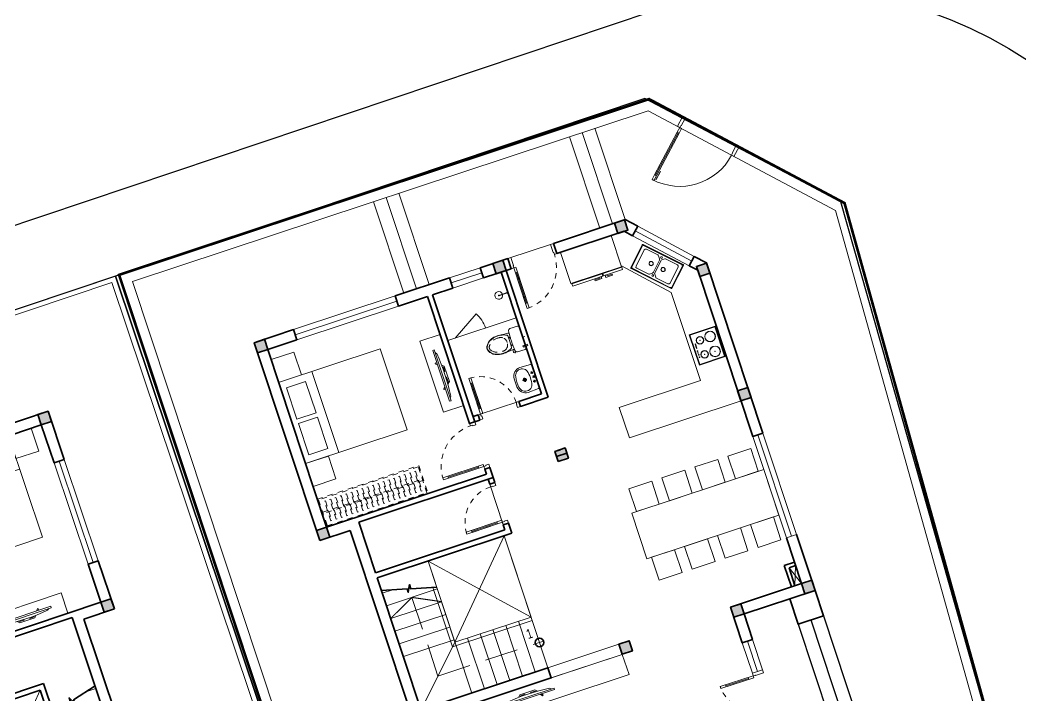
# Model space of a CAD drawing. Header units: metres. Extents: x 568006 to 1139366, y 2064802 to 4131555.
# Drawn here: x 568453.81 to 568472.53, y 2066148.41 to 2066161.05 of the extents above; entities that cross this region are included whole.
import ezdxf
from ezdxf.enums import TextEntityAlignment as Align
from ezdxf.xclip import XClip

# ---------------------------------------------------------------- set-up
doc = ezdxf.new("R2010")
doc.units = ezdxf.units.M
doc.header["$XCLIPFRAME"] = 0
for name, pattern in [('$AUDIT_BAD_LTYPE2', [0]), ('DASHED', [0.75, 0.5, -0.25]), ('HIDDEN', [0.375, 0.25, -0.125]), ('HIDDEN2', [0.1875, 0.125, -0.0625]), ('X-5M-G-MB PHONGNGU$0$HIDDEN2', [0.1875, 0.125, -0.0625]), ('xref-thap C (mb tang 32-2)$0$HIDDEN', [0.375, 0.25, -0.125]), ('Xref-VCMT-BT3 - tuong bao$0$HIDDEN', [0.375, 0.25, -0.125])]:
    doc.linetypes.add(name, pattern=pattern)
doc.layers.get('0').update_dxf_attribs({"linetype": 'CONTINUOUS'})
for name, color, linetype, lineweight in [('-CONCRETE', 1, 'CONTINUOUS', 35), ('-DOOR', 137, 'CONTINUOUS', 9), ('-FURNITURE', 46, 'CONTINUOUS', 9), ('-HIDE', 3, 'HIDDEN', 13), ('-KH', 143, 'CONTINUOUS', 13), ('-LINE1', 7, 'CONTINUOUS', 18), ('-TEXT', 7, 'CONTINUOUS', 15), ('-WALL', 4, 'CONTINUOUS', 35), ('Bighome_khuat', 251, 'DASHED', 5), ('CUA', 147, 'CONTINUOUS', 5), ('hung-demlonha', 7, 'CONTINUOUS', 15)]:
    doc.layers.add(name, color=color, linetype=linetype, lineweight=lineweight)
for name, color, linetype in [('datOBt', 42, 'CONTINUOUS'), ('ghi_chu', 7, 'CONTINUOUS'), ('LogDg', 7, 'CONTINUOUS'), ('loKBT', 42, 'CONTINUOUS'), ('SOLO', 7, 'CONTINUOUS'), ('ViaHeS', 32, 'CONTINUOUS')]:
    doc.layers.add(name, color=color, linetype=linetype)
doc.styles.add('1', font='arial.ttf')
doc.styles.add('QH1', font='arialbd.ttf', dxfattribs={"width": 0.8})

# ---------------------------------------------------------------- blocks, each defined once
blk = doc.blocks.new('A$C32e20c34')
blk.add_line((657, 2050), (657, 450))
for points in [[(0, 2050), (450, 2050), (450, 2500), (0, 2500)], [(109, 1910), (485.5, 1910), (485.5, 1292.5), (109, 1292.5)], [(109, 590), (485.5, 590), (485.5, 1207.5), (109, 1207.5)], [(0, 450), (450, 450), (450, 0), (0, 0)]]:
    blk.add_lwpolyline(points, close=True)
blk.add_lwpolyline([(0, 2050), (2000, 2050), (2000, 450), (0, 450), (0, 2050)])
blk = doc.blocks.new('XR.MB.LM123$0$tvi 1')
blk.add_lwpolyline([(29, 0), (29, -1000), (0, -1000), (0, 0)], close=True)
for points in [[(29, -50), (52, -81)], [(-24, -236), (-39, -252)], [(0, -285), (-39, -252)], [(0, -256), (-24, -236)], [(70, -315), (111, -350), (111, -650), (70, -685)], [(89, -446), (89, -360), (71, -345)], [(89, -554), (89, -640), (71, -655)], [(89, -446), (73, -446)], [(89, -554), (73, -554)], [(0, -715), (-39, -748)], [(-24, -764), (-39, -748)], [(0, -744), (-24, -764)], [(29, -950), (52, -919)]]:
    blk.add_lwpolyline(points)
blk.add_arc((-4025, -500), 4099, 354.1311, 5.8689)
blk = doc.blocks.new('A$C5C575821')
at = {"layer": '-CONCRETE'}
h = blk.add_hatch(color=256, dxfattribs=at)
h.dxf.hatch_style = 1
h.paths.add_polyline_path([(0, 200), (0, 0), (200, 0), (200, 200)])
blk.add_lwpolyline([(0, 0), (200, 0), (200, 200), (0, 200)], close=True, dxfattribs=at)
blk = doc.blocks.new('LUOI M1')
at = {"layer": '-WALL'}
for p in [(-200, 13100), (4600, 13100), (8100, 13100), (-200, 9400), (4600, 9400), (8100, 9400), (-200, 5600), (4600, 5600), (8100, 5600), (-200, -200), (4600, -200), (8100, -200)]:
    blk.add_blockref('A$C5C575821', p, dxfattribs=at)
blk = doc.blocks.new('A$C249437F6')
at = {"layer": '-DOOR'}
blk.add_lwpolyline([(23.949, 40.193), (23.749, 40.193), (23.749, 38.193), (23.949, 38.193)], close=True, dxfattribs=at)
blk.add_lwpolyline([(23.849, 40.193), (23.849, 38.193)], dxfattribs=at)
at = {"layer": '-FURNITURE'}
blk.add_lwpolyline([(24.599, 37.843), (24.599, 37.443), (26.199, 37.443), (26.199, 37.843)], close=True, dxfattribs=at)
at = {"layer": '-HIDE', "ltscale": 10}
blk.add_lwpolyline([(25.549, 36.243), (27.049, 34.643)], dxfattribs=at)
at = {"layer": '-LINE1', "ltscale": 10}
blk.add_lwpolyline([(21.749, 23.143), (34.249, 23.143), (34.249, 43.143), (21.749, 43.143)], close=True, dxfattribs=at)
blk.add_lwpolyline([(32.179, 23.243), (34.149, 23.243), (34.149, 43.043), (21.849, 43.043), (21.849, 23.243), (22.306, 23.243)], dxfattribs=at)
at = {"layer": '-LINE1'}
blk.add_lwpolyline([(24.748, 35.943), (24.549, 35.943)], dxfattribs=at)
at = {"layer": '-WALL'}
for p, q in [((23.749, 41.143), (27.599, 41.143)), ((23.749, 40.193), (23.749, 41.143)), ((23.949, 40.943), (27.599, 40.943)), ((23.949, 40.193), (23.949, 40.943)), ((23.749, 37.243), (23.749, 38.193)), ((23.949, 37.443), (23.949, 38.193)), ((23.949, 37.443), (27.349, 37.443)), ((24.549, 33.443), (24.549, 37.343)), ((24.549, 37.343), (26.949, 37.343)), ((24.349, 37.243), (23.749, 37.243)), ((24.349, 33.643), (24.349, 37.243)), ((25.449, 36.343), (25.449, 35.754)), ((26.949, 36.343), (25.449, 36.343)), ((25.549, 36.243), (25.549, 35.727)), ((27.049, 36.243), (25.549, 36.243))]:
    blk.add_line(p, q, dxfattribs=at)
for points in [[(23.949, 40.193), (23.749, 40.193)], [(23.949, 38.193), (23.749, 38.193)], [(24.549, 35.996), (25.013, 35.871), (25.013, 35.805), (25.081, 35.933), (25.081, 35.853), (25.549, 35.727)]]:
    blk.add_lwpolyline(points, dxfattribs=at)
at = {"layer": '-CONCRETE', "xscale": 0.001, "yscale": 0.001, "zscale": 0.001}
blk.add_blockref('LUOI M1', (23.949, 27.843), dxfattribs=at)
at = {"layer": '-FURNITURE', "xscale": 0.001, "yscale": 0.001, "zscale": 0.001, "rotation": 270}
blk.add_blockref('A$C32e20c34', (24.149, 40.943), dxfattribs=at)
at = {"layer": '-FURNITURE', "extrusion": (0, 0, -1), "xscale": 0.001, "yscale": 0.001, "zscale": 0.001, "rotation": 269.9963102775916}
blk.add_blockref('XR.MB.LM123$0$tvi 1', (-24.86, 37.668), dxfattribs=at)
blk = doc.blocks.new('*U288')
at = {"color": 251}
blk.add_line((-70, 100), (-70, 600), dxfattribs=at)
for points in [[(-50, 0), (-50, 700), (-90, 700), (-90, 0)], [(-50, 100), (-90, 100), (-90, 600), (-50, 600)], [(-800, -100), (-740, -100), (-740, -40), (-750, -40), (-750, 0), (-800, 0)], [(0, -100), (-60, -100), (-60, -40), (-50, -40), (-50, 0), (0, 0)]]:
    blk.add_lwpolyline(points, close=True)
at = {"layer": 'Bighome_khuat', "linetype": 'Xref-VCMT-BT3 - tuong bao$0$HIDDEN'}
blk.add_arc((-50, 0), 700, 90, 180, dxfattribs=at)
blk = doc.blocks.new('A$C14986441')
at = {"ltscale": 3}
for p, q in [((-250, 420), (-250, -420)), ((240, 430), (-240, 430)), ((250, -420), (250, 420)), ((-200, 325), (-200, 87)), ((170, 355), (-170, 355)), ((200, 87), (200, 325)), ((-191, 66), (-149, 24)), ((-128, 15), (128, 15)), ((149, 24), (191, 66)), ((-200, -325), (-200, -87)), ((-191, -66), (-149, -24)), ((-128, -15), (128, -15)), ((149, -24), (191, -66)), ((200, -87), (200, -325)), ((170, -355), (-170, -355)), ((-240, -430), (240, -430))]:
    blk.add_line(p, q, dxfattribs=at)
blk.add_lwpolyline([(240, -390), (240, 390, 0.414214), (210, 420), (-210, 420, 0.414214), (-240, 390), (-240, -390, 0.414214), (-210, -420), (210, -420, 0.414214)], format="xyb", close=True, dxfattribs=at)
for centre, radius in [((-186, 0), 17.5), ((0, 125), 40), ((0, 125), 35), ((185, 0), 17.5), ((0, -125), 40), ((0, -125), 35)]:
    blk.add_circle(centre, radius, dxfattribs=at)
for centre, radius, start, end in [((-240, 420), 10, 90, 180), ((240, 420), 10, 0, 90), ((-170, 325), 30, 90, 180), ((170, 325), 30, 0, 90), ((-170, 87), 30, 180, 225), ((-128, 45), 30, 225, 270), ((128, 45), 30, 270, 315), ((170, 87), 30, 315, 0), ((-170, -87), 30, 135, 180), ((-128, -45), 30, 90, 135), ((128, -45), 30, 45, 90), ((170, -87), 30, 0, 45), ((-170, -325), 30, 180, 270), ((170, -325), 30, 270, 0), ((-240, -420), 10, 180, 270), ((240, -420), 10, 270, 0)]:
    blk.add_arc(centre, radius, start, end, dxfattribs=at)
blk = doc.blocks.new('A$C23F441E4')
at = {"ltscale": 3}
blk.add_lwpolyline([(-300, 0), (-300, -510), (300, -510), (300, 0), (-300, 0)], dxfattribs=at)
for points in [[(-290, -10), (-290, -500), (290, -500), (290, -10)], [(-100, -46), (-15, -46), (-15, -56), (-100, -56)]]:
    blk.add_lwpolyline(points, close=True, dxfattribs=at)
for centre, radius in [((-139, -156), 70), ((-139, -156), 67), ((-139, -156), 2), ((37, -48), 6.6), ((74, -48), 6.6), ((139, -156), 70), ((139, -156), 67), ((112, -48), 6.6), ((139, -156), 2), ((160, -48), 6.6), ((-147, -359), 100), ((-147, -359), 97), ((-147, -359), 2), ((147, -359), 100), ((147, -359), 97), ((147, -359), 2)]:
    blk.add_circle(centre, radius, dxfattribs=at)
blk = doc.blocks.new('A$C55AD6C8F')
at = {"ltscale": 3}
for p, q in [((-670, 624), (-670, 1000)), ((-670, 1000), (-624, 1000)), ((-624, 1000), (-624, 624)), ((0, 1000), (-615, 1000)), ((-615, 1000), (-615, 0)), ((0, 0), (0, 1000)), ((-624, 624), (-670, 624)), ((-670, 613), (-670, 18)), ((-624, 613), (-670, 613)), ((-624, 18), (-624, 613)), ((-670, 18), (-624, 18)), ((-615, 0), (0, 0))]:
    blk.add_line(p, q, dxfattribs=at)
at = {"ltscale": 3, "elevation": 0}
for points in [[(-670, 688), (-670, 657), (-710, 657), (-710, 788), (-691, 788), (-691, 688)], [(-670, 549), (-670, 580), (-710, 580), (-710, 449), (-691, 449), (-691, 549)]]:
    blk.add_lwpolyline(points, close=True, dxfattribs=at)
blk = doc.blocks.new('*U186')
at = {"color": 251}
blk.add_line((-70, 100), (-70, 700), dxfattribs=at)
for points in [[(-50, 0), (-50, 800), (-90, 800), (-90, 0)], [(-50, 100), (-90, 100), (-90, 700), (-50, 700)], [(-900, -100), (-840, -100), (-840, -40), (-850, -40), (-850, 0), (-900, 0)], [(0, -100), (-60, -100), (-60, -40), (-50, -40), (-50, 0), (0, 0)]]:
    blk.add_lwpolyline(points, close=True)
at = {"layer": 'Bighome_khuat', "linetype": 'Xref-VCMT-BT3 - tuong bao$0$HIDDEN'}
blk.add_arc((-50, 0), 800, 90, 180, dxfattribs=at)
blk = doc.blocks.new('*U289')
at = {"color": 251}
blk.add_line((-70, 100), (-70, 700), dxfattribs=at)
for points in [[(-50, 0), (-50, 800), (-90, 800), (-90, 0)], [(-50, 100), (-90, 100), (-90, 700), (-50, 700)], [(-900, -200), (-840, -200), (-840, -40), (-850, -40), (-850, 0), (-900, 0)], [(0, -200), (-60, -200), (-60, -40), (-50, -40), (-50, 0), (0, 0)]]:
    blk.add_lwpolyline(points, close=True)
at = {"layer": 'Bighome_khuat', "linetype": 'Xref-VCMT-BT3 - tuong bao$0$HIDDEN'}
blk.add_arc((-50, 0), 800, 90, 180, dxfattribs=at)
blk = doc.blocks.new('*U256')
at = {"linetype": 'X-5M-G-MB PHONGNGU$0$HIDDEN2'}
for points in [[(0, 600), (0, 0), (2182, 0), (2182, 600)], [(2162, 580), (2162, 20), (20, 20), (20, 580)], [(2162, 287), (2162, 313), (20, 313), (20, 287)], [(114, 319), (109, 319), (109, 280), (114, 280)], [(228, 319), (223, 319), (223, 280), (228, 280)], [(342, 319), (337, 319), (337, 280), (342, 280)], [(456, 319), (451, 319), (451, 280), (456, 280)], [(570, 319), (565, 319), (565, 280), (570, 280)], [(684, 319), (679, 319), (679, 280), (684, 280)], [(798, 319), (793, 319), (793, 280), (798, 280)], [(912, 319), (907, 319), (907, 280), (912, 280)], [(1026, 319), (1021, 319), (1021, 280), (1026, 280)], [(1140, 319), (1135, 319), (1135, 280), (1140, 280)], [(1254, 319), (1249, 319), (1249, 280), (1254, 280)], [(1368, 319), (1363, 319), (1363, 280), (1368, 280)], [(1482, 319), (1477, 319), (1477, 280), (1482, 280)], [(1596, 319), (1591, 319), (1591, 280), (1596, 280)], [(1710, 319), (1705, 319), (1705, 280), (1710, 280)], [(1824, 319), (1819, 319), (1819, 280), (1824, 280)], [(1938, 319), (1933, 319), (1933, 280), (1938, 280)], [(2052, 319), (2047, 319), (2047, 280), (2052, 280)]]:
    blk.add_lwpolyline(points, close=True, dxfattribs=at)
for points in [[(122, 313), (122, 515), (100, 515), (100, 313)], [(236, 313), (236, 515), (214, 515), (214, 313)], [(350, 313), (350, 515), (328, 515), (328, 313)], [(464, 313), (464, 515), (442, 515), (442, 313)], [(578, 313), (578, 515), (556, 515), (556, 313)], [(692, 313), (692, 515), (670, 515), (670, 313)], [(806, 313), (806, 515), (784, 515), (784, 313)], [(920, 313), (920, 515), (898, 515), (898, 313)], [(1034, 313), (1034, 515), (1012, 515), (1012, 313)], [(1148, 313), (1148, 515), (1126, 515), (1126, 313)], [(1262, 313), (1262, 515), (1240, 515), (1240, 313)], [(1376, 313), (1376, 515), (1354, 515), (1354, 313)], [(1490, 313), (1490, 515), (1468, 515), (1468, 313)], [(1604, 313), (1604, 515), (1582, 515), (1582, 313)], [(1718, 313), (1718, 515), (1696, 515), (1696, 313)], [(1832, 313), (1832, 515), (1810, 515), (1810, 313)], [(1946, 313), (1946, 515), (1924, 515), (1924, 313)], [(2060, 313), (2060, 515), (2038, 515), (2038, 313)], [(100, 287), (100, 92), (122, 92), (122, 287)], [(214, 287), (214, 92), (236, 92), (236, 287)], [(328, 287), (328, 92), (350, 92), (350, 287)], [(442, 287), (442, 92), (464, 92), (464, 287)], [(556, 287), (556, 92), (578, 92), (578, 287)], [(670, 287), (670, 92), (692, 92), (692, 287)], [(784, 287), (784, 92), (806, 92), (806, 287)], [(898, 287), (898, 92), (920, 92), (920, 287)], [(1012, 287), (1012, 92), (1034, 92), (1034, 287)], [(1126, 287), (1126, 92), (1148, 92), (1148, 287)], [(1240, 287), (1240, 92), (1262, 92), (1262, 287)], [(1354, 287), (1354, 92), (1376, 92), (1376, 287)], [(1468, 287), (1468, 92), (1490, 92), (1490, 287)], [(1582, 287), (1582, 92), (1604, 92), (1604, 287)], [(1696, 287), (1696, 92), (1718, 92), (1718, 287)], [(1810, 287), (1810, 92), (1832, 92), (1832, 287)], [(1924, 287), (1924, 92), (1946, 92), (1946, 287)], [(2038, 287), (2038, 92), (2060, 92), (2060, 287)]]:
    blk.add_lwpolyline(points, dxfattribs=at)
blk = doc.blocks.new('shower')
for points in [[(180919, -32316), (180912, -32316), (180912, -32147), (180919, -32147)], [(180929, -32327), (180902, -32327), (180902, -32316), (180929, -32316)]]:
    blk.add_lwpolyline(points, close=True)
for radius, start, end in [(72, 272.7907, 267.2093), (8.35, 294.8355, 245.1645)]:
    blk.add_arc((180916, -32147), radius, start, end)
blk = doc.blocks.new('A$C18091ED7')
for p, q in [((0, -42), (0, 0)), ((146, -27), (179, -27)), ((146, -27), (146, -30)), ((146, -30), (166, -30)), ((153, -37), (146, -30)), ((152, 0), (152, -27)), ((152, 0), (179, 0)), ((153, -37), (166, -37)), ((153, -40), (153, -37)), ((153, -40), (178, -40)), ((153, -40), (178, -40)), ((153, -40), (153, -42)), ((185, -30), (166, -30)), ((178, -37), (166, -37)), ((185, -30), (178, -37)), ((178, -37), (178, -40)), ((178, -40), (178, -42)), ((179, 0), (179, -27)), ((179, -27), (185, -27)), ((185, -27), (185, -30)), ((-83, -267), (-83, -300)), ((-83, -278), (-83, -288)), ((-61, -290), (-83, -290)), ((-63, -265), (-81, -265)), ((-61, -267), (-61, -300)), ((61, -267), (61, -300)), ((61, -290), (83, -290)), ((63, -265), (81, -265)), ((83, -267), (83, -300)), ((83, -278), (83, -288)), ((165, -262), (165, -290)), ((168, -260), (228, -260)), ((168, -292), (207, -292)), ((231, -274), (231, -262))]:
    blk.add_line(p, q)
for points in [[(230, -219, -0.137407), (225, -235), (222, -241, -0.236081), (198, -255, -0.051961), (-198, -255, -0.236081), (-222, -241), (-225, -235, -0.137407), (-230, -219), (-230, -72, -0.198912), (-226, -63), (-209, -46, -0.198912), (-200, -42), (0, -42), (200, -42, -0.198912), (209, -46), (226, -63, -0.198912), (230, -72)], [(144, -619, -0.212405), (26, -734, -0.027685), (-1, -739, -0.022279), (-26, -734, -0.212405), (-144, -619, -0.142796), (-167, -428, -0.093005), (-128, -309, -0.256439), (-111, -300), (0, -300), (111, -300, -0.256439), (128, -309, -0.093005), (167, -428, -0.142796)]]:
    blk.add_lwpolyline(points, format="xyb", close=True)
at = {"linetype": 'xref-thap C (mb tang 32-2)$0$HIDDEN', "ltscale": 100}
blk.add_lwpolyline([(61, -669, -0.199031), (0, -699, -0.199031), (-61, -669, -0.218924), (-132, -478, -0.153791), (-112, -404, -0.236701), (0, -348, -0.236701), (112, -404, -0.153791), (132, -478, -0.218924)], format="xyb", close=True, dxfattribs=at)
blk.add_circle((166, -78), 13.9)
for centre, radius, start, end in [((-81, -267), 1.98, 90, 180), ((-63, -267), 1.98, 0, 90), ((63, -267), 1.98, 90, 180), ((81, -267), 1.98, 0, 90), ((168, -262), 2.47, 90, 180), ((168, -290), 2.47, 180, 270), ((207, -277), 15.5, 270, 306.4659), ((168, -225), 80.1, 306.4659, 320.3123), ((228, -274), 2.47, 320.3123, 0)]:
    blk.add_arc(centre, radius, start, end)
for points in [[(-156, -259), (-157, -267), (-164, -328), (-169, -385), (-184, -528), (-136, -679), (-50, -735), (-20, -741), (0, -744)], [(156, -259), (157, -267), (164, -328), (169, -385), (184, -528), (136, -679), (50, -735), (20, -741), (0, -744)]]:
    blk.add_open_spline(points, degree=3, knots=[130.613938, 130.613938, 130.613938, 130.613938, 152.852109, 311.129351, 417.703951, 561.383393, 697.692632, 710.812262, 710.812262, 710.812262, 710.812262])
blk = doc.blocks.new('*U235')
at = {"linetype": '$AUDIT_BAD_LTYPE2'}
for p, q in [((70, 100), (70, 1000)), ((90, 1000), (90, 100))]:
    blk.add_line(p, q, dxfattribs=at)
for points in [[(50, 1000), (90, 1000), (90, 1100), (50, 1100), (50, 1000)], [(50, 1003), (50, 100)], [(50, 100), (90, 100), (90, 0), (50, 0), (50, 100)]]:
    blk.add_lwpolyline(points)
for points in [[(118, 895), (118, 1064), (90, 1064), (90, 1036), (113, 1036), (113, 895)], [(0, 0), (50, 0), (50, -40), (60, -40), (60, -200), (0, -200)], [(1200, 0), (1150, 0), (1150, -40), (1140, -40), (1140, -200), (1200, -200)]]:
    blk.add_lwpolyline(points, close=True)
at = {"linetype": '$AUDIT_BAD_LTYPE2', "ltscale": 0.3}
blk.add_arc((50, 0), 1100, 0, 90, dxfattribs=at)
blk = doc.blocks.new('LUOI M3')
at = {"layer": '-WALL'}
for p in [(-200, 13100), (4500, 13100), (6900, 13100), (8100, 11850), (-200, 9400), (4500, 9400), (8100, 9400), (4500, 5600), (6700, 5600), (8100, 5600)]:
    blk.add_blockref('A$C5C575821', p, dxfattribs=at)
blk = doc.blocks.new('*U185')
for p, q in [((-1310, 550), (-1350, 550)), ((-1330, 100), (-1330, 550)), ((-90, 550), (-50, 550)), ((-70, 100), (-70, 550)), ((-1310, 100), (-1350, 100)), ((-90, 100), (-50, 100))]:
    blk.add_line(p, q)
for points in [[(-1350, 0), (-1310, 0), (-1310, 650), (-1350, 650)], [(-50, 0), (-90, 0), (-90, 650), (-50, 650)], [(-1400, -200), (-1340, -200), (-1340, -40), (-1350, -40), (-1350, 0), (-1400, 0)], [(0, -200), (-60, -200), (-60, -40), (-50, -40), (-50, 0), (0, 0)]]:
    blk.add_lwpolyline(points, close=True)
at = {"linetype": 'HIDDEN', "ltscale": 0.1}
for centre, start, end in [((-1350, 0), 0, 90), ((-50, 0), 90, 180)]:
    blk.add_arc(centre, 650, start, end, dxfattribs=at)
blk = doc.blocks.new('A$Ca51cd422')
for p, q in [((295, 398), (295, 458)), ((167, 414), (224, 414)), ((195, 383), (195, 443)), ((267, 429), (324, 429)), ((295, 165), (295, 264)), ((367, 414), (424, 414)), ((395, 383), (395, 443)), ((249, 215), (342, 215))]:
    blk.add_line(p, q)
for points in [[(0, 200, 0.414214), (200, 0), (390, 0, 0.414214), (590, 200), (581, 446, 0.409799), (551, 475), (39, 475, 0.403607), (9, 446)], [(177, 40, 0.090773), (424, 43, 0.149887), (521, 96, 0.430722), (482, 321, 0.080637), (470, 327, 0.127732), (125, 329, 0.074208), (114, 325, 0.443092), (69, 96, 0.13364), (154, 46, 0.033617)]]:
    blk.add_lwpolyline(points, format="xyb", close=True)
for centre, radius in [((195, 414), 17.5), ((295, 215), 37.5), ((295, 215), 22.5), ((295, 215), 22.5), ((295, 429), 17.5), ((395, 414), 17.5)]:
    blk.add_circle(centre, radius)
blk = doc.blocks.new('A$C8aa8c7e6')
at = {"layer": '-FURNITURE'}
for points in [[(542, 1350), (92, 1350), (92, 1800), (542, 1800), (542, 1350)], [(1192, 1350), (742, 1350), (742, 1800), (1192, 1800), (1192, 1350)], [(1842, 1350), (1392, 1350), (1392, 1800), (1842, 1800), (1842, 1350)], [(2492, 1350), (2042, 1350), (2042, 1800), (2492, 1800), (2492, 1350)], [(2600, 1350), (0, 1350), (0, 450), (2600, 450), (2600, 1350)], [(542, 450), (92, 450), (92, 0), (542, 0), (542, 450)], [(1192, 450), (742, 450), (742, 0), (1192, 0), (1192, 450)], [(1842, 450), (1392, 450), (1392, 0), (1842, 0), (1842, 450)], [(2492, 450), (2042, 450), (2042, 0), (2492, 0), (2492, 450)]]:
    blk.add_lwpolyline(points, dxfattribs=at)
blk = doc.blocks.new('A$C2EF87027')
at = {"layer": '-DOOR'}
for points in [[(32.064, 46.74), (32.064, 46.94), (30.064, 46.94), (30.064, 46.74)], [(33.739, 46.94), (33.139, 46.94), (33.139, 46.74), (33.739, 46.74)], [(36.783, 46.749), (37.611, 45.881), (37.467, 45.743), (36.638, 46.611)], [(37.589, 40.339), (37.789, 40.339), (37.789, 42.339), (37.589, 42.339)], [(36.189, 38.139), (36.189, 38.739), (36.389, 38.739), (36.389, 38.139)]]:
    blk.add_lwpolyline(points, close=True, dxfattribs=at)
for points in [[(32.064, 46.84), (30.064, 46.84)], [(33.139, 46.84), (33.739, 46.84)], [(34.289, 46.94), (35.189, 46.94)], [(36.711, 46.68), (37.539, 45.812)], [(33.639, 44.339), (32.839, 44.339)], [(32.639, 43.039), (32.639, 42.239)], [(37.689, 42.339), (37.689, 40.339)], [(36.289, 38.139), (36.289, 38.739)]]:
    blk.add_lwpolyline(points, dxfattribs=at)
at = {"layer": '-FURNITURE'}
for p, q in [((36.259, 46.14), (36.989, 45.374)), ((32.739, 45.84), (34.089, 45.84))]:
    blk.add_line(p, q, dxfattribs=at)
for points in [[(32.882, 45.84), (33.398, 46.147)], [(37.589, 43.039), (35.389, 43.039), (35.389, 43.639), (36.989, 43.639), (36.989, 45.374)], [(37.459, 39.795), (37.589, 39.439)], [(37.589, 39.795), (37.459, 39.439)]]:
    blk.add_lwpolyline(points, dxfattribs=at)
for points in [[(32.239, 44.59), (32.639, 44.59), (32.639, 45.99), (32.239, 45.99)], [(30.009, 38.839), (30.009, 39.239), (33.989, 39.239), (33.989, 38.839)]]:
    blk.add_lwpolyline(points, close=True, dxfattribs=at)
blk.add_arc((32.882, 45.84), 0.6, 0, 30.7506, dxfattribs=at)
at = {"layer": '-HIDE', "ltscale": 10}
for points in [[(32.589, 42.039), (31.089, 40.439)], [(31.089, 42.039), (32.589, 40.439)]]:
    blk.add_lwpolyline(points, dxfattribs=at)
at = {"layer": '-KH', "linetype": 'HIDDEN2', "ltscale": 5}
blk.add_lwpolyline([(30.589, 41.489), (30.589, 39.939), (32.67, 39.939)], dxfattribs=at)
at = {"layer": '-LINE1', "lineweight": 18}
for p, q in [((37.648, 48.74), (27.489, 48.74)), ((27.489, 48.74), (27.489, 29.14)), ((40.387, 45.868), (37.648, 48.74)), ((39.841, 34.285), (40.387, 45.868))]:
    blk.add_line(p, q, dxfattribs=at)
at = {"layer": '-LINE1'}
for p, q in [((31.089, 39.439), (31.089, 42.039)), ((31.089, 42.039), (31.089, 40.439)), ((32.589, 39.439), (32.589, 42.039)), ((32.589, 40.439), (32.589, 42.039)), ((31.019, 41.543), (31.019, 40.369)), ((31.019, 40.369), (32.589, 40.369)), ((31.089, 40.439), (32.589, 40.439)), ((31.339, 39.439), (31.339, 40.439)), ((31.589, 39.439), (31.589, 40.439)), ((31.839, 39.439), (31.839, 40.439)), ((32.089, 39.439), (32.089, 40.439)), ((32.339, 39.439), (32.339, 40.439))]:
    blk.add_line(p, q, dxfattribs=at)
at = {"layer": '-LINE1', "lineweight": 18, "const_width": 0.05}
blk.add_lwpolyline([(40.025, 34.184), (40.592, 45.943), (37.734, 48.94), (27.289, 48.94), (27.289, 28.94), (34.789, 28.94)], close=True, dxfattribs=at)
at = {"layer": '-LINE1'}
for points in [[(32.239, 46.94), (32.239, 48.74)], [(32.489, 46.94), (32.489, 48.74)], [(32.739, 46.94), (32.739, 48.74)], [(36.101, 46.94), (36.101, 48.74)], [(36.351, 46.94), (36.351, 48.74)], [(36.601, 46.94), (36.601, 48.74)], [(30.288, 41.739), (30.089, 41.739)], [(31.089, 41.489), (30.089, 41.489)], [(31.089, 41.239), (30.089, 41.239)], [(31.089, 40.989), (30.089, 40.989)], [(31.089, 40.739), (30.089, 40.739)], [(31.089, 40.489), (30.089, 40.489)], [(31.089, 40.439), (30.089, 39.439)]]:
    blk.add_lwpolyline(points, dxfattribs=at)
at = {"layer": '-LINE1', "const_width": 0.02}
blk.add_lwpolyline([(30.089, 41.239), (30.589, 41.489), (31.089, 41.239)], dxfattribs=at)
at = {"layer": '-LINE1'}
blk.add_lwpolyline([(32.589, 39.439), (33.989, 39.439), (33.989, 39.239), (32.589, 39.239)], close=True, dxfattribs=at)
at = {"layer": '-WALL'}
for p, q in [((29.289, 46.94), (30.064, 46.94)), ((29.289, 43.039), (29.289, 46.94)), ((32.064, 46.94), (33.139, 46.94)), ((33.139, 46.74), (33.139, 46.94)), ((33.739, 46.74), (33.739, 46.94)), ((33.739, 46.94), (34.289, 46.94)), ((34.289, 46.74), (34.289, 46.94)), ((35.189, 46.94), (36.601, 46.94)), ((35.189, 46.74), (35.189, 46.94)), ((36.601, 46.94), (36.783, 46.749)), ((29.489, 46.74), (30.064, 46.74)), ((29.489, 43.239), (29.489, 46.74)), ((32.064, 46.74), (32.639, 46.74)), ((32.639, 44.239), (32.639, 46.74)), ((32.739, 46.74), (33.139, 46.74)), ((32.739, 44.239), (32.739, 46.74)), ((33.739, 46.74), (34.289, 46.74)), ((34.089, 44.339), (34.089, 46.74)), ((34.189, 44.239), (34.189, 46.74)), ((35.189, 46.74), (36.516, 46.74)), ((36.516, 46.74), (36.638, 46.611)), ((37.611, 45.881), (37.789, 45.695)), ((37.467, 45.743), (37.589, 45.614)), ((37.789, 42.339), (37.789, 45.695)), ((37.589, 42.339), (37.589, 45.614)), ((32.639, 44.239), (32.839, 44.239)), ((32.739, 44.339), (32.839, 44.339)), ((32.839, 44.239), (32.839, 44.339)), ((33.639, 44.339), (34.089, 44.339)), ((33.639, 44.239), (33.639, 44.339)), ((33.639, 44.239), (34.189, 44.239)), ((32.639, 43.239), (32.639, 43.339)), ((32.739, 43.139), (32.739, 43.339)), ((29.489, 43.239), (32.639, 43.239)), ((30.089, 42.139), (30.089, 43.139)), ((30.089, 43.139), (32.739, 43.139)), ((32.639, 43.039), (32.639, 43.139)), ((32.739, 43.039), (32.739, 43.139)), ((33.989, 43.239), (34.089, 43.239)), ((33.989, 43.139), (33.989, 43.239)), ((33.989, 43.139), (34.189, 43.139)), ((29.889, 43.039), (29.289, 43.039)), ((29.889, 39.439), (29.889, 43.039)), ((32.739, 43.039), (32.639, 43.039)), ((37.589, 42.339), (37.789, 42.339)), ((32.639, 42.139), (30.089, 42.139)), ((32.639, 42.139), (32.639, 42.239)), ((32.739, 42.239), (32.639, 42.239)), ((32.739, 42.039), (32.739, 42.239)), ((30.089, 39.239), (30.089, 42.039)), ((32.739, 42.039), (30.089, 42.039)), ((37.589, 39.439), (37.589, 40.339)), ((37.789, 39.239), (37.789, 40.339)), ((37.389, 39.865), (37.589, 39.865)), ((37.389, 39.439), (37.389, 39.865)), ((37.459, 39.795), (37.589, 39.795)), ((37.459, 39.439), (37.459, 39.795)), ((37.589, 39.439), (36.189, 39.439)), ((36.189, 38.739), (36.189, 39.439)), ((36.389, 38.739), (36.389, 39.239)), ((37.789, 39.239), (36.389, 39.239)), ((36.189, 38.739), (36.389, 38.739))]:
    blk.add_line(p, q, dxfattribs=at)
for points in [[(30.064, 46.74), (30.064, 46.94)], [(32.064, 46.74), (32.064, 46.94)], [(36.638, 46.611), (36.783, 46.749)], [(37.467, 45.743), (37.611, 45.881)], [(32.639, 43.339), (32.739, 43.339)], [(30.089, 41.793), (30.553, 41.668), (30.553, 41.602), (30.621, 41.73), (30.621, 41.65), (31.089, 41.524)], [(29.289, 39.439), (32.589, 39.439), (32.589, 39.239), (29.489, 39.239)]]:
    blk.add_lwpolyline(points, dxfattribs=at)
blk.add_lwpolyline([(37.789, 39.239), (37.789, 38.739), (37.289, 38.739), (37.289, 39.239)], close=True, dxfattribs=at)
blk.add_circle((32.589, 39.939), 0.0805, dxfattribs=at)
at = {"layer": 'SOLO'}
for p, q in [((37.289, 38.739), (37.289, 36.139)), ((37.539, 38.739), (37.539, 36.139)), ((37.789, 38.739), (37.789, 36.139))]:
    blk.add_line(p, q, dxfattribs=at)
at = {"layer": '-CONCRETE', "xscale": 0.001, "yscale": 0.001, "zscale": 0.001}
blk.add_blockref('LUOI M3', (29.489, 33.64), dxfattribs=at)
at = {"layer": '-DOOR', "yscale": 0.001, "zscale": 0.001}
for name, p, xscale, rotation in [('*U289', (34.289, 46.74), 0.001, 180), ('*U186', (32.639, 43.339), -0.001, 90), ('*U288', (32.639, 42.239), -0.001, 90), ('*U185', (36.189, 36.739), -0.001, 90)]:
    blk.add_blockref(name, p, dxfattribs=dict(at, xscale=xscale, rotation=rotation))
at = {"layer": '-DOOR', "xscale": -0.001, "yscale": 0.001, "zscale": 0.001}
blk.add_blockref('*U288', (32.839, 44.339), dxfattribs=at)
at = {"layer": '-FURNITURE'}
for name, p, xscale, yscale, zscale, rotation in [('A$C55AD6C8F', (35.259, 46.74), -0.001, 0.001, 0.001, 270), ('shower', (1.762, -134.578), 0.001, 0.001, 0.001, 89.99999999999999), ('A$C14986441', (36.891, 45.92), 0.001, 0.001, 0.001, 224.9999999999999), ('A$C18091ED7', (34.131, 45.455), 0.001, 0.001, 0.001, 270), ('A$Ca51cd422', (33.695, 44.444), -0.0008305084745762713, 0.0008305084745762713, 0.0008305084745762713, 270), ('A$C23F441E4', (37.061, 44.219), -0.001, 0.001, 0.001, 90)]:
    blk.add_blockref(name, p, dxfattribs=dict(at, xscale=xscale, yscale=yscale, zscale=zscale, rotation=rotation))
at = {"layer": '-FURNITURE', "xscale": 0.001, "yscale": 0.001, "zscale": 0.001}
for name, p in [('A$C32e20c34', (29.489, 44.04)), ('A$C8aa8c7e6', (34.989, 40.339))]:
    blk.add_blockref(name, p, dxfattribs=at)
at = {"layer": '-FURNITURE', "extrusion": (0, 0, -1), "yscale": 0.001, "zscale": 0.001}
for p, xscale, rotation in [((-32.414, 44.751), 0.001, 179.9963102775916), ((-31.58, 39.014), -0.001, 270.0036897224084)]:
    blk.add_blockref('XR.MB.LM123$0$tvi 1', p, dxfattribs=dict(at, xscale=xscale, rotation=rotation))
at = {"layer": '-FURNITURE', "extrusion": (0, 0, -1), "xscale": 0.0009166666666659741, "yscale": 0.0009166666666659741, "zscale": -0.0009166666666659741}
blk.add_blockref('*U256', (-31.489, 43.239), dxfattribs=at)
at = {"layer": 'CUA', "xscale": -0.001, "yscale": 0.001, "zscale": 0.001, "rotation": 133.6480678681554}
blk.add_blockref('*U235', (38.076, 48.291), dxfattribs=at)
at = {"layer": '-TEXT', "style": '1', "width": 0.75}
blk.add_text('1', height=0.18, dxfattribs=at).set_placement((32.408, 40.063))
blk = doc.blocks.new('tmbc_khub')
at = {"layer": 'datOBt'}
blk.add_lwpolyline([(-247.318, 184.445), (-243.943, 190.846), (-247.226, 202.411), (-250.889, 204.343), (-282.122, 193.861), (-380.119, 160.974), (-375.346, 146.753), (-369.015, 143.604)], close=True, dxfattribs=at)
at = {"layer": 'LogDg'}
blk.add_lwpolyline([(-293.522, 223.735, -0.219363), (-288.93, 218.861), (-283.722, 203.345, 0.414214), (-273.593, 198.306), (-250.712, 205.985, -0.428104), (-240.47, 200.585), (-238.147, 192.399, -0.400458), (-243.297, 182.63), (-368.061, 140.76, -0.414214), (-378.19, 145.799), (-403.233, 220.422, -0.420828), (-398.674, 229.333, -0.172814), (-297.071, 225.166), (-293.522, 223.735)], format="xyb", dxfattribs=at)
at = {"layer": 'loKBT'}
for points in [[(-243.943, 190.846), (-247.226, 202.411), (-250.889, 204.343), (-260.791, 201.02), (-254.428, 182.059), (-247.318, 184.445)], [(-260.791, 201.02), (-272.642, 197.043), (-266.278, 178.082), (-254.428, 182.059)]]:
    blk.add_lwpolyline(points, close=True, dxfattribs=at)
at = {"layer": 'ViaHeS'}
blk.add_lwpolyline([(-243.943, 190.846), (-247.226, 202.411), (-250.889, 204.343), (-282.122, 193.861), (-290.35, 218.38), (-294.087, 222.346), (-297.632, 223.775, 0.171311), (-397.392, 228.159), (-400.56, 221.883), (-375.346, 146.753), (-369.015, 143.604), (-247.318, 184.445)], format="xyb", close=True, dxfattribs=at)
at = {"layer": 'ViaHeS', "rotation": 18.34577112420572}
blk.add_blockref('A$C2EF87027', (-271.222, 146.001), dxfattribs=at)
at = {"layer": 'ViaHeS', "xscale": -1, "rotation": 18.5533046277712}
blk.add_blockref('A$C249437F6', (-226.447, 167.043), dxfattribs=at)
at = {"layer": 'hung-demlonha', "color": 7, "ltscale": 5, "style": 'QH1', "width": 0.65}
for tag, p in [('BT04', (-109.598, 191.643)), ('BT06', (-305.798, 171.199)), ('BT05', (-282.572, 137.244))]:
    blk.add_attdef(tag, text='', height=3.96, rotation=0, dxfattribs=at).set_placement(p, align=Align.CENTER)

msp = doc.modelspace()

# ---------------------------------------------------------------- block references
at = {"layer": 'ghi_chu'}
ref = msp.add_blockref('tmbc_khub', (568716.382, 2065955.242), dxfattribs=at)
XClip(ref).set_block_clipping_path([(-391.9901366149, 0), (0, 477.830198009)])

doc.saveas('drawing.dxf')
